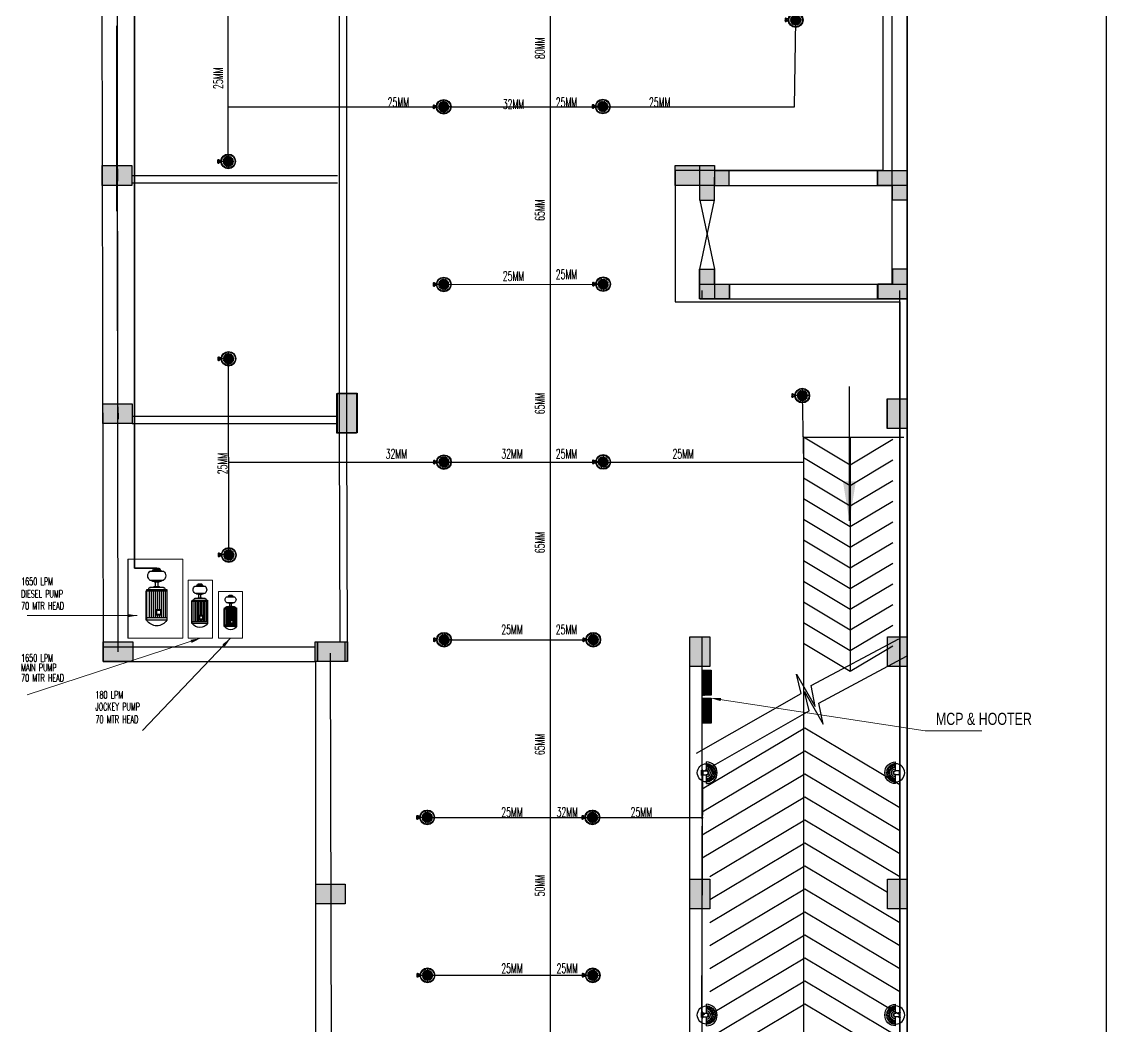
# Model space of a CAD drawing. Header units: inches. Extents: x 1162 to 4924, y 863 to 3182.
# Drawn here: x 1162 to 1821, y 1376 to 1987 of the extents above; entities that cross this region are included whole.
import ezdxf

# ---------------------------------------------------------------- set-up
doc = ezdxf.new("R2010")
doc.units = ezdxf.units.IN
doc.header["$MEASUREMENT"] = 0
doc.linetypes.add('CENTER', pattern=[2, 1.25, -0.25, 0.25, -0.25])
for name, color, linetype in [('0-PL-PUDDLE-HL', 3, 'Continuous'), ('01-MF-Aparment-gr$0$SPRN-CLHD-TYP3', 160, 'Continuous'), ('6', 7, 'Continuous'), ('DIM', 5, 'Continuous'), ('FATTN', 241, 'Continuous'), ('FF-MOTOR', 4, 'Continuous'), ('FITTING-FF-VISION', 1, 'Continuous'), ('SPR-3', 2, 'Continuous')]:
    doc.layers.add(name, color=color, linetype=linetype)
for name, color, linetype, lineweight in [('FIRE PIPE 100 MM', 10, 'Continuous', 30), ('FIRE PIPE 150 MM', 10, 'Continuous', 35), ('FIRE PIPE 32 MM', 10, 'Continuous', 20)]:
    doc.layers.add(name, color=color, linetype=linetype, lineweight=lineweight)
doc.styles.get("Standard").update_dxf_attribs({"font": 'arial.ttf'})
doc.styles.add('Style-Arial', font='times.ttf')
doc.styles.add('style3', font='swisscl.ttf', dxfattribs={"height": 18})
doc.styles.add('TXT2', font='romans.shx', dxfattribs={"width": 0.75, "height": 200})
doc.dimstyles.new('GURU', dxfattribs={"dimscale": 0, "dimtxt": 18, "dimasz": 2, "dimexe": 3.5, "dimexo": 1.5, "dimgap": 2, "dimtad": 0, "dimdec": 1, "dimzin": 0, "dimdsep": 46, "dimlunit": 4, "dimtxsty": 'Standard', "dimcen": 4, "dimdle": 3.5, "dimclrd": 256, "dimclre": 256, "dimadec": 0, "dimazin": 3, "dimtfac": 1, "dimtdec": 1, "dimtmove": 1, "dimatfit": 1, "dimfxl": 1, "dimtolj": 1, "dimtzin": 0, "dimarcsym": 0})
doc.dimstyles.new('MUKESH', dxfattribs={"dimtxt": 9, "dimasz": 6, "dimexe": 1, "dimexo": 1, "dimgap": 0.5, "dimtad": 0, "dimdec": 1, "dimzin": 0, "dimdsep": 46, "dimlunit": 4, "dimtxsty": 'Style-Arial', "dimblk": 'ARCHTICK', "dimcen": 0.09, "dimclrd": 256, "dimclre": 256, "dimclrt": 256, "dimadec": 1, "dimazin": 0, "dimtfac": 1, "dimtdec": 1, "dimtofl": 0, "dimtmove": 0, "dimatfit": 3, "dimfxl": 1, "dimtolj": 1, "dimtzin": 0, "dimlwd": -1, "dimlwe": 0, "dimarcsym": 0})
pattern_1 = [(315, (326540.31287, -1043941.72667), (0.088388347648, 0.088388347648), [])]

# ---------------------------------------------------------------- blocks, each defined once
blk = doc.blocks.new('PUMP')
at = {"layer": 'FF-MOTOR'}
blk.add_hatch(color=256, dxfattribs=at).paths.add_polyline_path([(-0.3, -1.045), (-0.3, -0.165), (-0.312, -0.165), (-0.312, -1.045)])
for p, q in [((-0.312, -0.165), (-0.312, -1.045)), ((-0.3, -0.165), (-0.312, -0.165)), ((-0.3, -0.165), (-0.3, -0.245)), ((-0.3, -0.245), (0.3, -0.245)), ((-0.22, -0.245), (-0.22, -1.045)), ((-0.16, -0.245), (-0.16, -1.045)), ((-0.1, -0.245), (-0.1, -1.045)), ((-0.04, -0.245), (-0.04, -1.045)), ((0.02, -0.245), (0.02, -0.325)), ((0.08, -0.245), (0.08, -0.325)), ((0.14, -0.245), (0.14, -1.045)), ((0.2, -0.245), (0.2, -1.045)), ((0.26, -0.245), (0.26, -1.045)), ((-0.02, -0.325), (-0.02, -0.485)), ((-0.02, -0.325), (0.14, -0.325)), ((-0.02, -0.485), (0.14, -0.485)), ((0, -0.345), (0, -0.465)), ((0, -0.345), (0.12, -0.345)), ((0, -0.465), (0.12, -0.465)), ((0.02, -0.485), (0.02, -1.045)), ((0.08, -0.485), (0.08, -1.045)), ((0.12, -0.345), (0.12, -0.465)), ((0.14, -0.325), (0.14, -0.485)), ((-0.3, -1.045), (-0.312, -1.045)), ((-0.3, -1.085), (-0.3, -1.045)), ((-0.3, -1.045), (0.3, -1.045)), ((0.202, -1.145), (-0.202, -1.145)), ((0.085, -1.165), (-0.085, -1.165)), ((-0.04, -1.165), (-0.04, -1.315)), ((0.04, -1.165), (0.04, -1.315)), ((-0.202, -1.357), (0.202, -1.357)), ((-0.129, -1.332), (0.129, -1.332)), ((-0.071, -1.315), (0.071, -1.315)), ((-0.202, -1.629), (0.202, -1.629)), ((-0.118, -1.652), (0.118, -1.652)), ((-0.118, -1.652), (-0.101, -1.682)), ((-0.101, -1.682), (0.101, -1.682)), ((-0.081, -1.705), (0.081, -1.705)), ((-0.07, -1.705), (-0.07, -1.721)), ((-0.07, -1.721), (0.07, -1.721)), ((0.07, -1.705), (0.07, -1.721)), ((0.118, -1.652), (0.101, -1.682))]:
    blk.add_line(p, q, dxfattribs=at)
blk.add_lwpolyline([(-0.3, -0.165), (-0.3, -1.085), (0.3, -1.085), (0.3, -0.165)], close=True, dxfattribs=at)
for centre, radius, start, end in [((0, -0.355), 0.355, 32.4088, 147.5912), ((-0.195, -1.099), 0.0467, 162.8469, 278.0574), ((-0.078, -1.144), 0.0218, 181.9724, 252.0348), ((0.078, -1.144), 0.0218, 287.9652, 358.0276), ((0.195, -1.099), 0.0467, 261.9426, 17.1531), ((-0.098, -1.493), 0.171, 127.4196, 232.5804), ((-0.128, -1.355), 0.0233, 93.745, 184.761), ((-0.066, -1.332), 0.0183, 107.9652, 178.0276), ((0.066, -1.332), 0.0183, 1.9724, 72.0348), ((0.128, -1.355), 0.0233, 355.239, 86.255), ((0.098, -1.493), 0.171, 307.4196, 52.5804), ((-0.116, -1.631), 0.0212, 175.239, 266.255), ((-0.08, -1.692), 0.013, 129.9088, 267.2254), ((0.08, -1.692), 0.013, 272.7746, 50.0912), ((0.116, -1.631), 0.0212, 273.745, 4.761)]:
    blk.add_arc(centre, radius, start, end, dxfattribs=at)
blk = doc.blocks.new('_ArchTick')
at = {"color": 0, "linetype": 'ByBlock', "const_width": 0.15}
blk.add_lwpolyline([(-0.5, -0.5), (0.5, 0.5)], dxfattribs=at)
blk = doc.blocks.new('GR')
at = {"lineweight": -2, "ltscale": 0.5}
h = blk.add_hatch(color=6, dxfattribs=at)
h.dxf.hatch_style = 1
h.paths.add_polyline_path([(-1050867.19, -333559.29), (-1050849.19, -333559.29), (-1050849.19, -333571.29), (-1050867.19, -333571.29)])
h = blk.add_hatch(color=6, dxfattribs=at)
h.dxf.hatch_style = 1
h.paths.add_polyline_path([(-1050494.78, -333571.29), (-1050494.78, -333559.29), (-1050518.78, -333559.29), (-1050518.78, -333571.29)])
h = blk.add_hatch(color=256, dxfattribs=at)
h.dxf.hatch_style = 1
h.paths.add_polyline_path([(-1050494.78, -333562.29), (-1050503.78, -333562.29), (-1050503.78, -333580.29), (-1050494.78, -333580.29)])
h = blk.add_hatch(color=256, dxfattribs=at)
h.dxf.hatch_style = 1
h.paths.add_polyline_path([(-1050395.77, -333562.29), (-1050395.77, -333571.29), (-1050377.77, -333571.29), (-1050377.77, -333562.29)])
h = blk.add_hatch(color=256, dxfattribs=at)
h.dxf.hatch_style = 1
h.paths.add_polyline_path([(-1050386.77, -333580.29), (-1050377.77, -333580.29), (-1050377.77, -333562.29), (-1050386.77, -333562.29)])
h = blk.add_hatch(color=256, dxfattribs=at)
h.dxf.hatch_style = 1
h.paths.add_polyline_path([(-1050494.77, -333622.29), (-1050503.77, -333622.29), (-1050503.77, -333640.29), (-1050494.77, -333640.29)])
h = blk.add_hatch(color=256, dxfattribs=at)
h.dxf.hatch_style = 1
h.paths.add_polyline_path([(-1050377.77, -333622.29), (-1050386.77, -333622.29), (-1050386.77, -333640.29), (-1050377.77, -333640.29)])
h = blk.add_hatch(color=256, dxfattribs=at)
h.dxf.hatch_style = 1
h.paths.add_polyline_path([(-1050485.77, -333640.29), (-1050485.77, -333631.29), (-1050503.77, -333631.29), (-1050503.77, -333640.29)])
h = blk.add_hatch(color=256, dxfattribs=at)
h.dxf.hatch_style = 1
h.paths.add_polyline_path([(-1050377.77, -333640.29), (-1050377.77, -333631.29), (-1050395.77, -333631.29), (-1050395.77, -333640.29)])
h = blk.add_hatch(color=6, dxfattribs=at)
h.dxf.hatch_style = 1
h.paths.add_polyline_path([(-1050724.2, -333721.67), (-1050712.2, -333721.67), (-1050712.2, -333697.67), (-1050724.2, -333697.67)])
h = blk.add_hatch(color=6, dxfattribs=at)
h.dxf.hatch_style = 1
h.paths.add_polyline_path([(-1050866.88, -333704.03), (-1050848.88, -333704.03), (-1050848.88, -333716.03), (-1050866.88, -333716.03)])
h = blk.add_hatch(color=6, dxfattribs=at)
h.dxf.hatch_style = 1
h.paths.add_polyline_path([(-1050377.78, -333701.05), (-1050377.78, -333719.05), (-1050389.78, -333719.05), (-1050389.78, -333701.05)])
h = blk.add_hatch(color=6, dxfattribs=at)
h.dxf.hatch_style = 1
h.paths.add_polyline_path([(-1050866.6, -333848.8), (-1050848.6, -333848.8), (-1050848.6, -333860.8), (-1050866.6, -333860.8)])
h = blk.add_hatch(color=6, dxfattribs=at)
h.dxf.hatch_style = 1
h.paths.add_polyline_path([(-1050737.6, -333848.79), (-1050719.6, -333848.79), (-1050719.6, -333860.79), (-1050737.6, -333860.79)])
h = blk.add_hatch(color=6, dxfattribs=at)
h.dxf.hatch_style = 1
h.paths.add_polyline_path([(-1050497.77, -333845.79), (-1050497.77, -333863.79), (-1050509.77, -333863.79), (-1050509.77, -333845.79)])
h = blk.add_hatch(color=6, dxfattribs=at)
h.dxf.hatch_style = 1
h.paths.add_polyline_path([(-1050377.77, -333845.81), (-1050377.77, -333863.81), (-1050389.77, -333863.81), (-1050389.77, -333845.81)])
for p, q in [((-1050857.9, -333561.19, -0.03), (-1050857.89, -333568.69, -0.03)), ((-1050494.77, -333580.29, -0.01), (-1050494.77, -333566.29, -0.01)), ((-1050503.77, -333580.29, -0.01), (-1050494.77, -333580.29, -0.01)), ((-1050503.77, -333630.79, -0.01), (-1050503.77, -333622.29, -0.01)), ((-1050503.77, -333622.29, -0.01), (-1050494.77, -333622.29, -0.01)), ((-1050494.77, -333631.29, -0.01), (-1050494.77, -333622.29, -0.01)), ((-1050502.28, -333640.29, -0.01), (-1050502.28, -333635.29, -0.01)), ((-1050497.78, -333640.29, -0.01), (-1050497.78, -333640.29, -0.01)), ((-1050857.59, -333705.94, -0.03), (-1050857.57, -333713.44, -0.03))]:
    blk.add_line(p, q, dxfattribs=at)
at = {"color": 6, "lineweight": -2, "ltscale": 0.5, "elevation": -0.01}
for points in [[(-1050867.19, -333559.29), (-1050849.19, -333559.29), (-1050849.19, -333571.29), (-1050867.19, -333571.29)], [(-1050494.78, -333559.29), (-1050494.78, -333571.29), (-1050518.78, -333571.29), (-1050518.78, -333559.29)], [(-1050712.2, -333721.67), (-1050724.2, -333721.67), (-1050724.2, -333697.67), (-1050712.2, -333697.67)], [(-1050866.88, -333704.03), (-1050848.88, -333704.03), (-1050848.88, -333716.03), (-1050866.88, -333716.03)], [(-1050377.78, -333701.05), (-1050377.78, -333719.05), (-1050389.78, -333719.05), (-1050389.78, -333701.05)], [(-1050866.6, -333848.8), (-1050848.6, -333848.8), (-1050848.6, -333860.8), (-1050866.6, -333860.8)], [(-1050737.6, -333848.79), (-1050719.6, -333848.79), (-1050719.6, -333860.79), (-1050737.6, -333860.79)], [(-1050497.77, -333845.79), (-1050497.77, -333863.79), (-1050509.77, -333863.79), (-1050509.77, -333845.79)], [(-1050377.77, -333845.81), (-1050377.77, -333863.81), (-1050389.77, -333863.81), (-1050389.77, -333845.81)]]:
    blk.add_lwpolyline(points, close=True, dxfattribs=at)
at = {"lineweight": -2, "ltscale": 0.5, "elevation": -0.01}
for points in [[(-1050377.77, -333562.29), (-1050377.77, -333571.29), (-1050395.77, -333571.29), (-1050395.77, -333562.29), (-1050377.77, -333562.29)], [(-1050494.77, -333640.29), (-1050503.77, -333640.29), (-1050503.77, -333622.29), (-1050494.77, -333622.29), (-1050494.77, -333640.29)], [(-1050503.77, -333640.29), (-1050503.77, -333631.29), (-1050485.77, -333631.29), (-1050485.77, -333640.29), (-1050503.77, -333640.29)], [(-1050395.77, -333640.29), (-1050395.77, -333631.29), (-1050377.77, -333631.29), (-1050377.77, -333640.29), (-1050395.77, -333640.29)]]:
    blk.add_lwpolyline(points, close=True, dxfattribs=at)
blk = doc.blocks.new('WEWEQEWEE')
at = {"layer": 'FATTN', "color": 1}
for p, q in [((-232117, 57486, 0), (-232120, 57480, 0)), ((-232120, 57475, 0), (-232120, 57480, 0)), ((-232120, 57480, 0), (-232110, 57480, 0)), ((-232120, 57475, 0), (-232120, 57470, 0)), ((-232117, 57464, 0), (-232120, 57470, 0)), ((-232110, 57470, 0), (-232120, 57470, 0)), ((-232076, 57486, 0), (-232117, 57486, 0)), ((-232117, 57464, 0), (-232076, 57464, 0)), ((-232110, 57486, 0), (-232110, 57464, 0)), ((-232110, 57483, 0), (-232105, 57483, 0)), ((-232110, 57467, 0), (-232105, 57467, 0)), ((-232105, 57486, 0), (-232105, 57464, 0)), ((-232088, 57486, 0), (-232088, 57464, 0)), ((-232083, 57483, 0), (-232088, 57483, 0)), ((-232083, 57467, 0), (-232088, 57467, 0)), ((-232083, 57486, 0), (-232083, 57464, 0)), ((-232074, 57480, 0), (-232083, 57480, 0)), ((-232083, 57470, 0), (-232074, 57470, 0)), ((-232076, 57486, 0), (-232074, 57480, 0)), ((-232076, 57464, 0), (-232074, 57470, 0)), ((-232074, 57475, 0), (-232074, 57480, 0)), ((-232074, 57475, 0), (-232074, 57470, 0))]:
    blk.add_line(p, q, dxfattribs=at)
at = {"layer": 'FATTN', "color": 8, "linetype": 'CENTER'}
for p, q in [((-232111, 57480, 0), (-232111, 57480, 0)), ((-232111, 57470, 0), (-232111, 57480, 0)), ((-232111, 57470, 0), (-232111, 57470, 0)), ((-232110, 57478, 0), (-232110, 57472, 0)), ((-232105, 57477, 0), (-232088, 57477, 0)), ((-232105, 57477, 0), (-232088, 57477, 0)), ((-232105, 57473, 0), (-232088, 57473, 0)), ((-232105, 57473, 0), (-232088, 57473, 0)), ((-232093, 57473, 0), (-232093, 57477, 0)), ((-232093, 57475, 0), (-232092, 57477, 0)), ((-232092, 57473, 0), (-232091, 57477, 0)), ((-232091, 57473, 0), (-232090, 57477, 0)), ((-232090, 57473, 0), (-232089, 57477, 0)), ((-232089, 57473, 0), (-232088, 57475, 0)), ((-232080, 57479, 0), (-232083, 57479, 0)), ((-232083, 57478, 0), (-232083, 57477, 0)), ((-232083, 57477, 0), (-232083, 57473, 0)), ((-232080, 57477, 0), (-232083, 57477, 0)), ((-232080, 57473, 0), (-232083, 57473, 0)), ((-232083, 57473, 0), (-232083, 57472, 0)), ((-232083, 57471, 0), (-232080, 57471, 0)), ((-232080, 57472, 0), (-232080, 57478, 0)), ((-232080, 57473, 0), (-232079, 57477, 0)), ((-232080, 57477, 0), (-232076, 57477, 0)), ((-232080, 57477, 0), (-232075, 57477, 0)), ((-232080, 57473, 0), (-232075, 57473, 0)), ((-232080, 57473, 0), (-232076, 57473, 0)), ((-232079, 57473, 0), (-232078, 57477, 0)), ((-232077, 57473, 0), (-232077, 57477, 0)), ((-232076, 57477, 0), (-232076, 57473, 0)), ((-232075, 57477, 0), (-232076, 57477, 0)), ((-232076, 57473, 0), (-232076, 57475, 0)), ((-232076, 57473, 0), (-232075, 57473, 0)), ((-232075, 57473, 0), (-232075, 57477, 0))]:
    blk.add_line(p, q, dxfattribs=at)
for centre, radius, start, end in [((-232106, 57475, 0), 7.42, 141.555, 218.4448), ((-232110, 57478, 0), 0.192, 179.9999, 269.9999), ((-232110, 57472, 0), 0.192, 89.9999, 179.9999), ((-232105, 57477, 0), 0.942, 359.9999, 89.9999), ((-232105, 57473, 0), 0.942, 269.9999, 359.9999), ((-232088, 57477, 0), 0.942, 89.9999, 179.9999), ((-232088, 57473, 0), 0.942, 179.9999, 269.9999), ((-232082, 57478, 0), 1.37, 138.7698, 221.2301), ((-232075, 57475, 0), 7.71, 162.9384, 197.0615), ((-232082, 57472, 0), 1.37, 138.7698, 221.2301), ((-232081, 57478, 0), 1.37, 318.7698, 41.2301), ((-232087, 57475, 0), 7.71, 342.9384, 17.0615), ((-232081, 57472, 0), 1.37, 318.7698, 41.2301)]:
    blk.add_arc(centre, radius, start, end, dxfattribs=at)
blk = doc.blocks.new('rerrtrrttrrrte')
at = {"layer": 'FITTING-FF-VISION', "ltscale": 5}
h = blk.add_hatch(color=2, dxfattribs=at)
edge = h.paths.add_edge_path()
edge.add_line((-57394, 147360), (-57375, 147365))
edge.add_ellipse((-57444, 147348), major_axis=(-50.2, 50.2), ratio=1, start_angle=238.3066, end_angle=247.6934)
edge.add_line((-57379, 147376), (-57397, 147368))
edge.add_ellipse((-57444, 147348), major_axis=(-36.3, 36.3), ratio=1, start_angle=247.6934, end_angle=256.3066)
edge.add_line((-57400, 147375), (-57383, 147385))
edge.add_ellipse((-57444, 147348), major_axis=(-50.2, 50.2), ratio=1, start_angle=256.3066, end_angle=265.6934)
edge.add_line((-57390, 147395), (-57405, 147382))
edge.add_ellipse((-57444, 147348), major_axis=(-36.3, 36.3), ratio=1, start_angle=265.6934, end_angle=274.3066)
edge.add_line((-57411, 147387), (-57398, 147402))
edge.add_ellipse((-57444, 147348), major_axis=(50.2, 50.2), ratio=1, start_angle=4.3066, end_angle=13.6934)
edge.add_line((-57407, 147409), (-57417, 147392))
edge.add_ellipse((-57444, 147348), major_axis=(36.3, 36.3), ratio=1, start_angle=13.6934, end_angle=22.3066)
edge.add_line((-57424, 147396), (-57417, 147414))
edge.add_ellipse((-57444, 147348), major_axis=(-50.2, 50.2), ratio=1, start_angle=-67.6934, end_angle=-58.3066)
edge.add_line((-57428, 147417), (-57432, 147398))
edge.add_ellipse((-57444, 147348), major_axis=(36.3, 36.3), ratio=1, start_angle=31.6934, end_angle=40.3066)
edge.add_line((-57440, 147400), (-57438, 147419))
edge.add_ellipse((-57444, 147348), major_axis=(50.2, 50.2), ratio=1, start_angle=40.3066, end_angle=49.6934)
edge.add_line((-57450, 147419), (-57448, 147400))
edge.add_ellipse((-57444, 147348), major_axis=(-36.3, 36.3), ratio=1, start_angle=-40.3066, end_angle=-31.6934)
edge.add_line((-57456, 147398), (-57460, 147417))
edge.add_ellipse((-57444, 147348), major_axis=(50.2, 50.2), ratio=1, start_angle=58.3066, end_angle=67.6934)
edge.add_line((-57472, 147414), (-57464, 147396))
edge.add_ellipse((-57444, 147348), major_axis=(-36.3, 36.3), ratio=1, start_angle=-22.3066, end_angle=-13.6934)
edge.add_line((-57471, 147392), (-57481, 147409))
edge.add_ellipse((-57444, 147348), major_axis=(-50.2, 50.2), ratio=1, start_angle=-13.6934, end_angle=-4.3066)
edge.add_line((-57490, 147402), (-57478, 147387))
edge.add_ellipse((-57444, 147348), major_axis=(-36.3, 36.3), ratio=1, start_angle=-4.3066, end_angle=4.3066)
edge.add_line((-57483, 147382), (-57498, 147395))
edge.add_ellipse((-57444, 147348), major_axis=(-50.2, 50.2), ratio=1, start_angle=4.3066, end_angle=13.6934)
edge.add_line((-57505, 147385), (-57488, 147375))
edge.add_ellipse((-57444, 147348), major_axis=(-36.3, 36.3), ratio=1, start_angle=13.6934, end_angle=22.3066)
edge.add_line((-57491, 147368), (-57510, 147376))
edge.add_ellipse((-57444, 147348), major_axis=(-50.2, 50.2), ratio=1, start_angle=22.3066, end_angle=31.6934)
edge.add_line((-57513, 147365), (-57494, 147360))
edge.add_ellipse((-57444, 147348), major_axis=(36.3, 36.3), ratio=1, start_angle=121.6934, end_angle=130.3066)
edge.add_line((-57495, 147353), (-57515, 147354))
edge.add_ellipse((-57444, 147348), major_axis=(50.2, 50.2), ratio=1, start_angle=130.3066, end_angle=135)
edge.add_ellipse((-57444, 147348), major_axis=(50.2, 50.2), ratio=1, start_angle=135, end_angle=139.6934)
edge.add_line((-57515, 147343), (-57495, 147344))
edge.add_ellipse((-57444, 147348), major_axis=(-36.3, 36.3), ratio=1, start_angle=49.6934, end_angle=58.3066)
edge.add_line((-57494, 147337), (-57513, 147332))
edge.add_ellipse((-57444, 147348), major_axis=(50.2, 50.2), ratio=1, start_angle=148.3066, end_angle=157.6934)
edge.add_line((-57510, 147321), (-57491, 147329))
edge.add_ellipse((-57444, 147348), major_axis=(36.3, 36.3), ratio=1, start_angle=157.6934, end_angle=166.3066)
edge.add_line((-57488, 147322), (-57505, 147311))
edge.add_ellipse((-57444, 147348), major_axis=(50.2, 50.2), ratio=1, start_angle=166.3066, end_angle=175.6934)
edge.add_line((-57498, 147302), (-57483, 147315))
edge.add_ellipse((-57444, 147348), major_axis=(36.3, 36.3), ratio=1, start_angle=175.6934, end_angle=184.3066)
edge.add_line((-57478, 147309), (-57490, 147294))
edge.add_ellipse((-57444, 147348), major_axis=(50.2, 50.2), ratio=1, start_angle=184.3066, end_angle=193.6934)
edge.add_line((-57481, 147288), (-57471, 147305))
edge.add_ellipse((-57444, 147348), major_axis=(36.3, 36.3), ratio=1, start_angle=193.6934, end_angle=202.3066)
edge.add_line((-57464, 147301), (-57472, 147283))
edge.add_ellipse((-57444, 147348), major_axis=(-50.2, 50.2), ratio=1, start_angle=112.3066, end_angle=121.6934)
edge.add_line((-57460, 147279), (-57456, 147298))
edge.add_ellipse((-57444, 147348), major_axis=(36.3, 36.3), ratio=1, start_angle=211.6934, end_angle=220.3066)
edge.add_line((-57448, 147297), (-57450, 147278))
edge.add_ellipse((-57444, 147348), major_axis=(-50.2, 50.2), ratio=1, start_angle=130.3066, end_angle=139.6934)
edge.add_line((-57438, 147278), (-57440, 147297))
edge.add_ellipse((-57444, 147348), major_axis=(-36.3, 36.3), ratio=1, start_angle=139.6934, end_angle=148.3066)
edge.add_line((-57432, 147298), (-57428, 147279))
edge.add_ellipse((-57444, 147348), major_axis=(50.2, 50.2), ratio=1, start_angle=238.3066, end_angle=247.6934)
edge.add_line((-57417, 147283), (-57424, 147301))
edge.add_ellipse((-57444, 147348), major_axis=(36.3, 36.3), ratio=1, start_angle=247.6934, end_angle=256.3066)
edge.add_line((-57417, 147305), (-57407, 147288))
edge.add_ellipse((-57444, 147348), major_axis=(-50.2, 50.2), ratio=1, start_angle=166.3066, end_angle=175.6934)
edge.add_line((-57398, 147294), (-57411, 147309))
edge.add_ellipse((-57444, 147348), major_axis=(36.3, 36.3), ratio=1, start_angle=265.6934, end_angle=274.3066)
edge.add_line((-57405, 147315), (-57390, 147302))
edge.add_ellipse((-57444, 147348), major_axis=(50.2, 50.2), ratio=1, start_angle=274.3066, end_angle=283.6934)
edge.add_line((-57383, 147311), (-57400, 147322))
edge.add_ellipse((-57444, 147348), major_axis=(36.3, 36.3), ratio=1, start_angle=283.6934, end_angle=292.3066)
edge.add_line((-57397, 147329), (-57379, 147321))
edge.add_ellipse((-57444, 147348), major_axis=(50.2, 50.2), ratio=1, start_angle=292.3066, end_angle=301.6934)
edge.add_line((-57375, 147332), (-57394, 147337))
edge.add_ellipse((-57444, 147348), major_axis=(-36.3, 36.3), ratio=1, start_angle=211.6934, end_angle=220.3066)
edge.add_line((-57393, 147344), (-57373, 147343))
edge.add_ellipse((-57444, 147348), major_axis=(50.2, 50.2), ratio=1, start_angle=310.3066, end_angle=315.0016)
edge.add_ellipse((-57444, 147348), major_axis=(-50.2, 50.2), ratio=1, start_angle=225.0016, end_angle=229.6934)
edge.add_line((-57373, 147354), (-57393, 147353))
edge.add_ellipse((-57444, 147348), major_axis=(-36.3, 36.3), ratio=1, start_angle=229.6934, end_angle=238.3066)
at = {"layer": 'FITTING-FF-VISION', "color": 2}
for p, q in [((-57495, 147353), (-57515, 147354)), ((-57495, 147344), (-57515, 147343)), ((-57494, 147360), (-57513, 147365)), ((-57494, 147337), (-57513, 147332)), ((-57491, 147368), (-57510, 147376)), ((-57491, 147329), (-57510, 147321)), ((-57488, 147375), (-57505, 147385)), ((-57483, 147382), (-57498, 147395)), ((-57478, 147387), (-57490, 147402)), ((-57471, 147392), (-57481, 147409)), ((-57464, 147396), (-57472, 147414)), ((-57456, 147398), (-57460, 147417)), ((-57448, 147400), (-57450, 147419)), ((-57440, 147400), (-57438, 147419)), ((-57432, 147398), (-57428, 147417)), ((-57424, 147396), (-57417, 147414)), ((-57417, 147392), (-57407, 147409)), ((-57411, 147387), (-57398, 147402)), ((-57405, 147382), (-57390, 147395)), ((-57400, 147375), (-57383, 147385)), ((-57397, 147368), (-57379, 147376)), ((-57397, 147329), (-57379, 147321)), ((-57394, 147360), (-57375, 147365)), ((-57394, 147337), (-57375, 147332)), ((-57393, 147353), (-57373, 147354)), ((-57393, 147344), (-57373, 147343)), ((-57488, 147322), (-57505, 147311)), ((-57483, 147315), (-57498, 147302)), ((-57478, 147309), (-57490, 147294)), ((-57471, 147305), (-57481, 147288)), ((-57464, 147301), (-57472, 147283)), ((-57456, 147298), (-57460, 147279)), ((-57448, 147297), (-57450, 147278)), ((-57440, 147297), (-57438, 147278)), ((-57432, 147298), (-57428, 147279)), ((-57424, 147301), (-57417, 147283)), ((-57417, 147305), (-57407, 147288)), ((-57411, 147309), (-57398, 147294)), ((-57405, 147315), (-57390, 147302)), ((-57400, 147322), (-57383, 147311))]:
    blk.add_line(p, q, dxfattribs=at)
for radius, start, end in [(71, 175.3066, 180), (71, 180, 184.6934), (71, 157.3066, 166.6934), (71, 193.3066, 202.6934), (71, 139.3066, 148.6934), (51.3, 166.6934, 175.3066), (51.3, 166.6934, 175.3066), (51.3, 184.6934, 193.3066), (51.3, 184.6934, 193.3066), (51.3, 148.6934, 157.3066), (51.3, 148.6934, 157.3066), (51.3, 202.6934, 211.3066), (51.3, 202.6934, 211.3066), (71, 121.3066, 130.6934), (51.3, 130.6934, 139.3066), (51.3, 130.6934, 139.3066), (71, 103.3066, 112.6934), (51.3, 112.6934, 121.3066), (51.3, 112.6934, 121.3066), (51.3, 94.6934, 103.3066), (51.3, 94.6934, 103.3066), (71, 85.3066, 94.6934), (51.3, 76.6934, 85.3066), (51.3, 76.6934, 85.3066), (71, 67.3066, 76.6934), (51.3, 58.6934, 67.3066), (51.3, 58.6934, 67.3066), (51.3, 40.6934, 49.3066), (51.3, 40.6934, 49.3066), (71, 49.3066, 58.6934), (51.3, 22.6934, 31.3066), (51.3, 22.6934, 31.3066), (51.3, 328.6934, 337.3066), (51.3, 328.6934, 337.3066), (51.3, 4.6934, 13.3066), (51.3, 4.6934, 13.3066), (51.3, 346.6934, 355.3066), (51.3, 346.6934, 355.3066), (71, 31.3066, 40.6934), (71, 13.3066, 22.6934), (71, 337.3066, 346.6934), (71, 0, 4.6934), (71, 355.3066, 0), (71, 211.3066, 220.6934), (71, 229.3066, 238.6934), (51.3, 220.6934, 229.3066), (51.3, 220.6934, 229.3066), (71, 247.3066, 256.6934), (51.3, 238.6934, 247.3066), (51.3, 238.6934, 247.3066), (51.3, 256.6934, 265.3066), (51.3, 256.6934, 265.3066), (71, 265.3066, 274.6934), (51.3, 274.6934, 283.3066), (51.3, 274.6934, 283.3066), (71, 283.3066, 292.6934), (51.3, 292.6934, 301.3066), (51.3, 292.6934, 301.3066), (51.3, 310.6934, 319.3066), (51.3, 310.6934, 319.3066), (71, 301.3066, 310.6934), (71, 319.3066, 328.6934)]:
    blk.add_arc((-57444, 147348), radius, start, end, dxfattribs=at)
at = {"layer": 'SPR-3', "color": 8, "linetype": 'CENTER'}
for p, q in [((-57343, 147348), (-57590, 147348)), ((-57444, 147450), (-57444, 147247))]:
    blk.add_line(p, q, dxfattribs=at)
at = {"layer": 'SPR-3', "color": 1}
for p, q in [((-57544, 147363), (-57568, 147363)), ((-57544, 147333), (-57568, 147333))]:
    blk.add_line(p, q, dxfattribs=at)
for radius in [101, 94.3]:
    blk.add_circle((-57444, 147348), radius, dxfattribs=at)
blk.add_arc((-57455, 147348), 90.5, 170.4585, 189.536, dxfattribs=at)
at = {"layer": 'DIM', "color": 3, "rotation": 270}
blk.add_blockref('WEWEQEWEE', (-115054, -84748, 0), dxfattribs=at)
blk = doc.blocks.new('01-MF-Aparment-gr$0$SPTYPE3')
at = {"layer": 'FITTING-FF-VISION', "color": 5}
for p, q in [((1.25, 0.24), (1.25, 1.32)), ((1.25, -1.32), (1.25, -0.24))]:
    blk.add_line(p, q, dxfattribs=at)
at = {"layer": 'FITTING-FF-VISION', "color": 2}
for p, q in [((0.83, 0.23), (1.29, 0.23)), ((1.31, 0.79), (1.34, 1.09)), ((1.43, 0.77), (1.5, 1.07)), ((1.56, 0.73), (1.67, 1.01)), ((1.66, 0.68), (1.82, 0.94)), ((1.77, 0.6), (1.96, 0.83)), ((1.85, 0.52), (2.08, 0.71)), ((1.93, 0.41), (2.19, 0.57)), ((1.98, 0.31), (2.26, 0.42)), ((2.02, 0.18), (2.32, 0.25)), ((2.04, 0.06), (2.34, 0.09)), ((0.83, -0.23), (1.29, -0.23)), ((1.31, -0.79), (1.34, -1.09)), ((1.43, -0.77), (1.5, -1.07)), ((1.56, -0.73), (1.67, -1.01)), ((1.66, -0.68), (1.82, -0.94)), ((1.77, -0.6), (1.96, -0.83)), ((1.85, -0.52), (2.08, -0.71)), ((1.93, -0.41), (2.19, -0.57)), ((1.98, -0.31), (2.26, -0.42)), ((2.02, -0.18), (2.32, -0.25)), ((2.04, -0.06), (2.34, -0.09))]:
    blk.add_line(p, q, dxfattribs=at)
blk.add_lwpolyline([(0.8, -0.34), (0.71, -0.34, -0.414214), (0.68, -0.31), (0.68, 0.31, -0.414214), (0.71, 0.34), (0.8, 0.34, -0.414214), (0.83, 0.31), (0.83, -0.31, -0.414214)], format="xyb", close=True, dxfattribs=at)
at = {"layer": 'FITTING-FF-VISION', "color": 170}
blk.add_arc((1.25, 0), 1.32, 270, 90, dxfattribs=at)
at = {"layer": 'FITTING-FF-VISION', "color": 2}
for centre, radius, start, end in [((1.25, 0), 1.1, 270, 270), ((1.31, 0), 0.242, 248.7051, 111.2949), ((1.25, 0), 1.1, 85.3066, 90), ((1.25, 0), 0.711, 270, 90), ((1.25, 0), 0.499, 270, 90), ((1.25, 0), 0.229, 281.2259, 78.7741), ((1.25, 0), 0.792, 76.6934, 85.3066), ((1.25, 0), 0.792, 76.6934, 85.3066), ((1.25, 0), 1.1, 67.3066, 76.6934), ((1.25, 0), 0.792, 58.6934, 67.3066), ((1.25, 0), 0.792, 58.6934, 67.3066), ((1.25, 0), 0.792, 40.6934, 49.3066), ((1.25, 0), 0.792, 40.6934, 49.3066), ((1.25, 0), 1.1, 49.3066, 58.6934), ((1.25, 0), 0.792, 22.6934, 31.3066), ((1.25, 0), 0.792, 22.6934, 31.3066), ((1.25, 0), 0.792, 4.6934, 13.3066), ((1.25, 0), 0.792, 4.6934, 13.3066), ((1.25, 0), 1.1, 31.3066, 40.6934), ((1.25, 0), 1.1, 13.3066, 22.6934), ((1.25, 0), 1.1, 355.3066, 4.6934), ((1.25, 0), 1.1, 270, 274.6934), ((1.25, 0), 0.792, 274.6934, 283.3066), ((1.25, 0), 0.792, 274.6934, 283.3066), ((1.25, 0), 1.1, 283.3066, 292.6934), ((1.25, 0), 0.792, 292.6934, 301.3066), ((1.25, 0), 0.792, 292.6934, 301.3066), ((1.25, 0), 0.792, 310.6934, 319.3066), ((1.25, 0), 0.792, 310.6934, 319.3066), ((1.25, 0), 1.1, 301.3066, 310.6934), ((1.25, 0), 0.792, 328.6934, 337.3066), ((1.25, 0), 0.792, 328.6934, 337.3066), ((1.25, 0), 0.792, 346.6934, 355.3066), ((1.25, 0), 0.792, 346.6934, 355.3066), ((1.25, 0), 1.1, 319.3066, 328.6934), ((1.25, 0), 1.1, 337.3066, 346.6934)]:
    blk.add_arc(centre, radius, start, end, dxfattribs=at)

msp = doc.modelspace()

# ---------------------------------------------------------------- hatches: boundary and pattern name
at = {"lineweight": -2, "ltscale": 0.5}
h = msp.add_hatch(color=6, dxfattribs=at)
h.dxf.hatch_style = 1
h.paths.add_polyline_path([(1210.75, 1899.21), (1228.75, 1899.21), (1228.75, 1887.21), (1210.75, 1887.21)])
h = msp.add_hatch(color=6, dxfattribs=at)
h.dxf.hatch_style = 1
h.paths.add_polyline_path([(1583.15, 1887.21), (1583.15, 1899.21), (1559.15, 1899.21), (1559.15, 1887.21)])
h = msp.add_hatch(color=4, dxfattribs=at)
h.dxf.hatch_style = 1
h.paths.add_polyline_path([(1574.02, 1896.21), (1574.02, 1878.21), (1583.02, 1878.21), (1583.02, 1887.21), (1592.02, 1887.21), (1592.02, 1896.21)])
h = msp.add_hatch(color=4, dxfattribs=at)
h.dxf.hatch_style = 1
h.paths.add_polyline_path([(1682.27, 1896.21), (1682.27, 1887.21), (1691.27, 1887.21), (1691.27, 1878.21), (1700.27, 1878.21), (1700.27, 1896.21)])
h = msp.add_hatch(color=4, dxfattribs=at)
h.dxf.hatch_style = 1
h.paths.add_polyline_path([(1592.02, 1818.21), (1592.02, 1827.21), (1583.02, 1827.21), (1583.02, 1836.21), (1574.02, 1836.21), (1574.02, 1818.21)])
h = msp.add_hatch(color=4, dxfattribs=at)
h.dxf.hatch_style = 1
h.paths.add_polyline_path([(1700.27, 1818.21), (1700.27, 1836.21), (1691.27, 1836.21), (1691.27, 1827.21), (1682.27, 1827.21), (1682.27, 1818.21)])
h = msp.add_hatch(color=6, dxfattribs=at)
h.dxf.hatch_style = 1
h.paths.add_polyline_path([(1211.05, 1754.46), (1229.05, 1754.46), (1229.05, 1742.46), (1211.05, 1742.46)])
h = msp.add_hatch(color=6, dxfattribs=at)
h.dxf.hatch_style = 1
h.paths.add_polyline_path([(1353.46, 1736.59), (1365.46, 1736.59), (1365.46, 1760.59), (1353.46, 1760.59)])
h = msp.add_hatch(color=6, dxfattribs=at)
h.dxf.hatch_style = 1
h.paths.add_polyline_path([(1700.15, 1757.46), (1700.15, 1739.46), (1688.15, 1739.46), (1688.15, 1757.46)])
h = msp.add_hatch(color=6, dxfattribs=at)
h.dxf.hatch_style = 1
h.paths.add_polyline_path([(1211.33, 1609.71), (1229.33, 1609.71), (1229.33, 1597.71), (1211.33, 1597.71)])
h = msp.add_hatch(color=6, dxfattribs=at)
h.dxf.hatch_style = 1
h.paths.add_polyline_path([(1211.33, 1609.71), (1229.33, 1609.71), (1229.33, 1597.71), (1211.33, 1597.71)])
h = msp.add_hatch(color=6, dxfattribs=at)
h.dxf.hatch_style = 1
h.paths.add_polyline_path([(1341.72, 1609.72), (1359.72, 1609.72), (1359.72, 1597.72), (1341.72, 1597.72)])
h = msp.add_hatch(color=6, dxfattribs=at)
h.dxf.hatch_style = 1
h.paths.add_polyline_path([(1341.84, 1609.71), (1359.84, 1609.71), (1359.84, 1597.71), (1341.84, 1597.71)])
h = msp.add_hatch(color=6, dxfattribs=at)
h.dxf.hatch_style = 1
h.paths.add_polyline_path([(1580.15, 1612.71), (1580.15, 1594.71), (1568.15, 1594.71), (1568.15, 1612.71)])
h = msp.add_hatch(color=6, dxfattribs=at)
h.dxf.hatch_style = 1
h.paths.add_polyline_path([(1700.15, 1612.71), (1700.15, 1594.71), (1688.15, 1594.71), (1688.15, 1612.71)])
h = msp.add_hatch(color=6, dxfattribs=at)
h.dxf.hatch_style = 1
h.paths.add_polyline_path([(1580.15, 1465.46), (1580.15, 1447.46), (1568.15, 1447.46), (1568.15, 1465.46)])
h = msp.add_hatch(color=6, dxfattribs=at)
h.dxf.hatch_style = 1
h.paths.add_polyline_path([(1700.15, 1465.46), (1700.15, 1447.46), (1688.15, 1447.46), (1688.15, 1465.46)])
h = msp.add_hatch(color=6, dxfattribs=at)
h.dxf.hatch_style = 1
h.paths.add_polyline_path([(1340.55, 1462.46), (1358.55, 1462.46), (1358.55, 1450.46), (1340.55, 1450.46)])
at = {"layer": 'FIRE PIPE 100 MM', "ltscale": 0.5}
h = msp.add_hatch(dxfattribs=at)
h.set_pattern_fill('ANSI31', color=3, angle=-90)
h.set_pattern_definition(pattern_1)
h.paths.add_polyline_path([(1580.95, 1579.37), (1580.95, 1592.41), (1575.65, 1592.41), (1575.65, 1579.37)])
h.paths.add_polyline_path([(1580.95, 1577.25), (1580.95, 1579.37), (1575.65, 1579.37), (1575.65, 1577.25)])
h = msp.add_hatch(dxfattribs=at)
h.set_pattern_fill('ANSI31', color=256, angle=-90)
h.set_pattern_definition(pattern_1)
h.paths.add_polyline_path([(1580.95, 1575.53), (1575.65, 1575.53), (1575.65, 1560.37), (1580.95, 1560.37)])

# ---------------------------------------------------------------- linework, layer by layer
at = {"lineweight": -2, "ltscale": 0.5}
for p, q in [((1208.15, 3144.71, 0), (1211.35, 1597.71, 0)), ((1700.15, 931.71, 0), (1700.15, 3127.71, 0)), ((1691.15, 1827.21, 0), (1691.15, 2445.71, 0)), ((1700.15, 2409.71, 0), (1700.15, 948.71, 0)), ((1219.56, 2391.71, 0.01), (1220.1, 1717.71, 0)), ((1359.46, 1736.59, 0), (1359.46, 2091.24, 0)), ((1354.96, 1736.59, 0), (1354.96, 2086.74, 0)), ((1219.37, 1984.21, -0.01), (1219.34, 1871.46, -0.01)), ((1229.05, 1893.25, 0), (1353.72, 1893.25, 0)), ((1574.15, 1878.21, 0), (1574.15, 1899.21, 0)), ((1583.15, 1896.21, 0), (1695.65, 1896.21, 0)), ((1229.05, 1888.75, 0), (1353.72, 1888.75, 0)), ((1583.15, 1878.21, 0), (1583.15, 1892.21, 0)), ((1583.15, 1887.21, 0), (1691.15, 1887.21, 0)), ((1574.15, 1878.21, 0), (1583.15, 1878.21, 0)), ((1219.88, 1866.96, -0.01), (1219.93, 1822.71, 0)), ((1574.15, 1818.21, 0), (1574.15, 1836.21, 0)), ((1574.15, 1836.21, 0), (1583.15, 1836.21, 0)), ((1583.15, 1827.21, 0), (1583.15, 1836.21, 0)), ((1583.15, 1827.21, 0), (1691.15, 1827.21, 0)), ((1219.93, 1822.71, 0), (1220.03, 1774.71, 0)), ((1695.65, 1129.07, 0), (1695.65, 1823.21, 0)), ((1574.15, 1818.21, 0), (1695.65, 1818.21, 0)), ((1695.65, 932.14, 0), (1695.65, 1812.71, 0)), ((1229.05, 1746.96, 0), (1353.72, 1746.96, 0)), ((1229.05, 1742.46, 0), (1353.72, 1742.46, 0)), ((1355.34, 1609.7, 0), (1354.96, 1736.57, 0)), ((1359.84, 1609.71, 0), (1359.46, 1736.59, 0)), ((1220.1, 1717.71, 0), (1220.33, 1603.71, 0)), ((1568.15, 997.56, 0), (1568.15, 1612.71, 0)), ((1575.65, 1502.21, 0), (1575.65, 1612.71, 0)), ((1211.34, 1606.71, 0), (1340.35, 1606.71, 0)), ((1349.34, 1602.73, 0), (1350.73, 965.77, 0)), ((1211.34, 1597.71, 0), (1340.35, 1597.71, 0)), ((1340.34, 1597.71, 0), (1340.34, 965.82, 0)), ((1575.65, 997.56, 0), (1575.65, 1497.71, 0))]:
    msp.add_line(p, q, dxfattribs=at)
at = {"color": 5, "lineweight": -2, "ltscale": 0.5}
for p, q in [((1665.63, 1717.19, 0), (1637.15, 1734.21, 0)), ((1665.63, 1734.21, 0), (1665.63, 1591.68, 0)), ((1691.53, 1732.66, 0), (1665.63, 1717.19, 0)), ((1665.63, 1704.64, 0), (1637.15, 1721.66, 0)), ((1691.53, 1720.11, 0), (1665.63, 1704.64, 0)), ((1665.63, 1692.09, 0), (1637.15, 1709.11, 0)), ((1691.53, 1707.56, 0), (1665.63, 1692.09, 0)), ((1665.63, 1679.54, 0), (1637.15, 1696.56, 0)), ((1691.53, 1695.01, 0), (1665.63, 1679.54, 0)), ((1665.63, 1666.99, 0), (1637.15, 1684.01, 0)), ((1691.53, 1682.46, 0), (1665.63, 1666.99, 0)), ((1665.63, 1654.43, 0), (1637.15, 1671.46, 0)), ((1691.53, 1669.91, 0), (1665.63, 1654.43, 0)), ((1665.63, 1641.88, 0), (1637.15, 1658.91, 0)), ((1691.53, 1657.36, 0), (1665.63, 1641.88, 0)), ((1665.63, 1629.33, 0), (1637.15, 1646.36, 0)), ((1691.53, 1644.81, 0), (1665.63, 1629.33, 0)), ((1665.63, 1616.78, 0), (1637.15, 1633.81, 0)), ((1691.53, 1632.26, 0), (1665.63, 1616.78, 0)), ((1665.63, 1604.23, 0), (1637.15, 1621.26, 0)), ((1691.53, 1619.7, 0), (1665.63, 1604.23, 0)), ((1665.63, 1591.68, 0), (1637.15, 1608.7, 0)), ((1691.53, 1607.15, 0), (1665.63, 1591.68, 0))]:
    msp.add_line(p, q, dxfattribs=at)
at = {"color": 6, "lineweight": -2, "ltscale": 0.5, "elevation": 0}
for points in [[(1210.75, 1899.21), (1228.75, 1899.21), (1228.75, 1887.21), (1210.75, 1887.21)], [(1583.15, 1899.21), (1583.15, 1887.21), (1559.15, 1887.21), (1559.15, 1899.21)], [(1211.05, 1754.46), (1229.05, 1754.46), (1229.05, 1742.46), (1211.05, 1742.46)], [(1365.46, 1736.59), (1353.46, 1736.59), (1353.46, 1760.59), (1365.46, 1760.59)], [(1700.15, 1757.46), (1700.15, 1739.46), (1688.15, 1739.46), (1688.15, 1757.46)], [(1211.33, 1609.71), (1229.33, 1609.71), (1229.33, 1597.71), (1211.33, 1597.71)], [(1211.33, 1609.71), (1229.33, 1609.71), (1229.33, 1597.71), (1211.33, 1597.71)], [(1341.72, 1609.72), (1359.72, 1609.72), (1359.72, 1597.72), (1341.72, 1597.72)], [(1341.84, 1609.71), (1359.84, 1609.71), (1359.84, 1597.71), (1341.84, 1597.71)], [(1580.15, 1612.71), (1580.15, 1594.71), (1568.15, 1594.71), (1568.15, 1612.71)], [(1700.15, 1612.71), (1700.15, 1594.71), (1688.15, 1594.71), (1688.15, 1612.71)], [(1580.15, 1465.46), (1580.15, 1447.46), (1568.15, 1447.46), (1568.15, 1465.46)], [(1700.15, 1465.46), (1700.15, 1447.46), (1688.15, 1447.46), (1688.15, 1465.46)], [(1340.55, 1462.46), (1358.55, 1462.46), (1358.55, 1450.46), (1340.55, 1450.46)]]:
    msp.add_lwpolyline(points, close=True, dxfattribs=at)
at = {"color": 4, "lineweight": -2, "ltscale": 0.5, "elevation": 0}
for points in [[(1592.02, 1896.21), (1574.02, 1896.21), (1574.02, 1878.21), (1583.02, 1878.21), (1583.02, 1887.21), (1592.02, 1887.21)], [(1682.27, 1896.21), (1700.27, 1896.21), (1700.27, 1878.21), (1691.27, 1878.21), (1691.27, 1887.21), (1682.27, 1887.21)], [(1592.02, 1818.21), (1574.02, 1818.21), (1574.02, 1836.21), (1583.02, 1836.21), (1583.02, 1827.21), (1592.02, 1827.21)], [(1682.27, 1818.21), (1700.27, 1818.21), (1700.27, 1836.21), (1691.27, 1836.21), (1691.27, 1827.21), (1682.27, 1827.21)]]:
    msp.add_lwpolyline(points, close=True, dxfattribs=at)
at = {"color": 5, "lineweight": -2, "ltscale": 0.5, "elevation": 0}
for points in [[(1574.15, 1878.21), (1583.15, 1836.21)], [(1574.15, 1836.21), (1583.15, 1878.21)], [(1637.15, 1734.21), (1698.13, 1734.21)], [(1637.18, 1734.21), (1637.18, 997.56)]]:
    msp.add_lwpolyline(points, dxfattribs=at)
at = {"color": 1, "lineweight": -2, "ltscale": 0.5, "elevation": 0}
for points in [[(1572.04, 1541.98), (1635.83, 1578.34), (1632.95, 1590.08), (1644.36, 1570.31), (1641.83, 1583.09), (1695.04, 1611.51)], [(1576.79, 1531.38), (1640.58, 1567.74), (1637.7, 1579.47), (1649.11, 1559.71), (1646.58, 1572.49), (1699.79, 1600.9)]]:
    msp.add_lwpolyline(points, dxfattribs=at)
at = {"lineweight": -2, "ltscale": 0.5, "elevation": 0}
for points in [[(1575.65, 1520.27), (1637.9, 1557.48), (1695.65, 1522.96)], [(1575.65, 1506.29), (1637.9, 1543.5), (1695.65, 1508.98)], [(1575.65, 1506.29), (1637.9, 1543.5), (1695.65, 1508.98)], [(1575.65, 1492.31), (1637.9, 1529.52), (1695.65, 1495)], [(1575.65, 1478.33), (1637.9, 1515.54), (1695.65, 1481.02)], [(1580.17, 1467.06), (1637.9, 1501.56), (1695.65, 1467.04)], [(1580.17, 1453.08), (1637.9, 1487.58), (1688.15, 1457.54)], [(1580.17, 1439.1), (1637.9, 1473.6), (1695.65, 1439.08)], [(1580.17, 1425.12), (1637.9, 1459.62), (1695.65, 1425.1)], [(1580.17, 1411.14), (1637.9, 1445.64), (1695.65, 1411.12)], [(1580.17, 1411.14), (1637.9, 1445.64), (1695.65, 1411.12)], [(1580.17, 1397.16), (1637.9, 1431.66), (1695.65, 1397.14)], [(1580.17, 1383.18), (1637.9, 1417.68), (1695.65, 1383.16)], [(1580.17, 1369.2), (1637.9, 1403.7), (1695.65, 1369.18)], [(1580.17, 1355.22), (1637.9, 1389.72), (1695.65, 1355.2)]]:
    msp.add_lwpolyline(points, dxfattribs=at)
at = {"layer": '6', "color": 6, "lineweight": -2, "ltscale": 0.5}
msp.add_line((1821.3, 3181.71), (1821.3, 863.46), dxfattribs=at)
at = {"layer": 'FIRE PIPE 100 MM', "ltscale": 0.5}
for p, q in [((1483.11, 2238.22, 0), (1483.11, 1201.36, 0)), ((1685.33, 2195.93, 0), (1685.33, 1896.22, 0)), ((1287.37, 1901.77), (1287.37, 2027.17)), ((1631.72, 1934.98, 0), (1632.41, 1987.72, 0)), ((1287.37, 1934.98, 0), (1631.72, 1934.98, 0)), ((1685.33, 1896.22, 0), (1559.15, 1896.22, 0)), ((1559.15, 1896.22, 0), (1559.15, 1816.44, 0)), ((1418.46, 1826.98, 0), (1515.34, 1827.14, 0)), ((1559.15, 1816.44, 0), (1695.65, 1816.44, 0)), ((1695.65, 1816.44, 0), (1695.65, 957.52, 0)), ((1287.74, 1662.52), (1287.56, 1781.8)), ((1636.43, 1759.41, 0), (1637.18, 1718.98, 0)), ((1287.65, 1718.98, 0), (1637.18, 1718.98, 0)), ((1226.41, 1660), (1226.41, 1611.85)), ((1418.63, 1610.98, 0), (1509.35, 1610.98, 0)), ((1575.27, 1382.85, 0), (1575.87, 1528.55, 0)), ((1408.34, 1502.98, 0), (1576.21, 1502.98, 0)), ((1408.55, 1406.98, 0), (1509.04, 1406.98, 0)), ((1576.88, 1383.12, 0), (1575.65, 1382.85, 0))]:
    msp.add_line(p, q, dxfattribs=at)
at = {"layer": 'FIRE PIPE 100 MM', "ltscale": 0.5, "elevation": 0}
for points in [[(1575.65, 1577.25), (1575.65, 1592.41), (1580.95, 1592.41), (1580.95, 1577.25)], [(1575.65, 1560.37), (1575.65, 1575.53), (1580.95, 1575.53), (1580.95, 1560.37)]]:
    msp.add_lwpolyline(points, close=True, dxfattribs=at)
at = {"layer": 'FIRE PIPE 150 MM', "ltscale": 0.5}
for p, q in [((1230.4, 1654.54), (1230.4, 2096.54)), ((1243.92, 1654.54), (1230.4, 1654.54))]:
    msp.add_line(p, q, dxfattribs=at)
at = {"layer": 'FIRE PIPE 32 MM', "ltscale": 0.3}
for p, q in [((1226.41, 1660), (1259.81, 1660)), ((1259.81, 1660), (1259.83, 1611.86)), ((1263.1, 1611.86), (1263.1, 1647.23)), ((1263.1, 1647.23), (1277.84, 1647.23)), ((1277.84, 1647.23), (1277.85, 1611.87)), ((1281.53, 1611.87), (1281.53, 1640.36)), ((1281.53, 1640.36), (1295.98, 1640.36)), ((1295.98, 1640.36), (1295.99, 1611.87)), ((1226.41, 1611.85), (1259.83, 1611.86)), ((1263.1, 1611.86), (1277.85, 1611.87)), ((1281.53, 1611.87), (1295.99, 1611.87))]:
    msp.add_line(p, q, dxfattribs=at)

# ---------------------------------------------------------------- block references
at = {"color": 5, "lineweight": -2}
msp.add_blockref('GR', (1052077.92, 335458.51, 0.01), dxfattribs=at)
at = {"layer": '01-MF-Aparment-gr$0$SPRN-CLHD-TYP3', "yscale": 4.9965422081055, "zscale": 4.99654216045476}
for p, xscale, rotation in [((1571.85, 1530.09, 0), 4.99654216045476, 2.731408313e-07), ((1699.44, 1530.09, 0), -4.99654216045476, 359.9999997268592), ((1571.85, 1382.85, 0), 4.99654216045476, 2.731408313e-07), ((1699.44, 1382.85, 0), -4.99654216045476, 359.9999997268592)]:
    msp.add_blockref('01-MF-Aparment-gr$0$SPTYPE3', p, dxfattribs=dict(at, xscale=xscale, rotation=rotation))
at = {"layer": 'DIM', "color": 3, "xscale": 0.0442292488591647, "yscale": 0.0442292488591647, "zscale": 0.0442292488591647}
for p in [(4173.12, -4529.39, 0), (3959.09, -4582.12, 0), (4055.87, -4581.96, 0), (3828.08, -4615.34), (3959.17, -4690.12, 0), (4056.05, -4689.96, 0), (3828.27, -4735.31), (4177.15, -4757.69, 0), (3959.26, -4798.12, 0), (4056.05, -4798.03, 0), (3828.45, -4854.59), (3959.34, -4906.12, 0), (4050.06, -4906.12, 0), (3949.05, -5014.12, 0), (4049.53, -5014.12, 0), (3949.26, -5110.12, 0), (4049.75, -5110.12, 0)]:
    msp.add_blockref('rerrtrrttrrrte', p, dxfattribs=at)
at = {"layer": 'FF-MOTOR', "ltscale": 300, "rotation": 180}
for p, xscale, yscale, zscale in [((1243.92, 1619.47), -20.38528421086121, 20.38528421086279, 20.3852842108652), ((1270.15, 1618.36), -15.42973146325918, 15.42973146326037, 15.4297314632622), ((1288.81, 1617), -12.26926421773552, 12.26926421773647, 12.26926421773792)]:
    msp.add_blockref('PUMP', p, dxfattribs=dict(at, xscale=xscale, yscale=yscale, zscale=zscale))

# ---------------------------------------------------------------- texts
at = {"layer": '0-PL-PUDDLE-HL', "color": 7, "extrusion": (3.71009e-14, 0.001905, 0.999998), "style": 'TXT2', "width": 0.6}
for s, height, p in [('1650 LPM', 4.513, (1161.44, 1644.24, -15.24)), ('DIESEL PUMP', 4.5132, (1161.44, 1636.6, -15.26)), ('70 MTR HEAD', 4.5132, (1161.44, 1629.39, -15.27)), ('MAIN PUMP', 4.513, (1161.44, 1591.85, -15.34)), ('1650 LPM', 4.513, (1161.44, 1597.68, -15.33)), ('70 MTR HEAD', 4.5132, (1161.44, 1585.57, -15.36)), ('180 LPM', 4.513, (1206.63, 1575.22, -15.37)), ('JOCKEY PUMP', 4.5132, (1206.63, 1568.06, -15.39)), ('70 MTR HEAD', 4.5132, (1206.63, 1560.38, -15.4))]:
    msp.add_text(s, height=height, rotation=359.99952, dxfattribs=at).set_placement(p)
at = {"layer": 'FIRE PIPE 100 MM', "ltscale": 0.5, "extrusion": (-0.001905, 3.7101e-14, 0.999998), "style": 'TXT2', "width": 0.6}
for s, p in [('80MM', (1479.74, 1964.01, -2.82)), ('65MM', (1479.74, 1865.61, -2.82)), ('65MM', (1479.74, 1748.04, -2.82)), ('65MM', (1479.74, 1663.55, -2.82)), ('65MM', (1479.74, 1540.81, -2.82)), ('50MM', (1479.74, 1454.98, -2.82))]:
    msp.add_text(s, height=5.749, rotation=89.99952, dxfattribs=at).set_placement(p)
at = {"layer": 'FIRE PIPE 100 MM', "ltscale": 0.5, "extrusion": (-0.001905, 3.71015e-14, 0.999998), "style": 'TXT2', "width": 0.6}
for p in [(1284.09, 1945.79, -2.45), (1286.7, 1711.57, -2.45)]:
    msp.add_text('25MM', height=5.749, rotation=89.99952, dxfattribs=at).set_placement(p)
at = {"layer": 'FIRE PIPE 100 MM', "ltscale": 0.5, "extrusion": (3.71014e-14, 0.001905, 0.999998), "style": 'TXT2', "width": 0.6}
for s, p in [('25MM', (1384.32, 1934.79, 3.69)), ('32MM', (1454.32, 1933.73, 3.68)), ('25MM', (1486.54, 1934.79, 3.69)), ('25MM', (1543.21, 1934.79, 3.69)), ('25MM', (1454.32, 1829.17, 3.48)), ('25MM', (1486.54, 1830.22, 3.49)), ('32MM', (1383.08, 1721.14, 3.28)), ('32MM', (1453.4, 1721.14, 3.28)), ('25MM', (1486.54, 1721.14, 3.28)), ('25MM', (1557.49, 1721.14, 3.28)), ('25MM', (1453.4, 1614.31, 3.08)), ('25MM', (1486.54, 1614.31, 3.08)), ('25MM', (1453.4, 1503.34, 2.86)), ('32MM', (1487.02, 1503.34, 2.86)), ('25MM', (1532.05, 1503.34, 2.86)), ('25MM', (1453.4, 1408.32, 2.68)), ('25MM', (1487.02, 1408.32, 2.68))]:
    msp.add_text(s, height=5.749, rotation=359.99952, dxfattribs=at).set_placement(p)
at = {"layer": 'FIRE PIPE 100 MM', "ltscale": 0.5, "style": 'style3'}
msp.add_text('MCP & HOOTER', height=7.369, dxfattribs=at).set_placement((1717.68, 1559.22, 0))

# ---------------------------------------------------------------- leaders
at = {"color": 7, "lineweight": -2, "ltscale": 0.5}
msp.add_leader([(1665.09, 1683.25, 0), (1665.09, 1764.84, 0)], dimstyle='GURU', override={"dimscale": 1, "dimasz": 24, "dimgap": 2, "dimtad": 0, "dimfxl": 0.18}, dxfattribs=at)
at = {"layer": 'FIRE PIPE 32 MM', "ltscale": 0.3}
for points in [[(1231.98, 1625.67), (1165.02, 1625.67)], [(1270.48, 1611.86), (1165.02, 1577.54)], [(1288.76, 1611.87), (1235.24, 1555.78)]]:
    msp.add_leader(points, dimstyle='MUKESH', dxfattribs=at)
at = {"layer": 'FIRE PIPE 32 MM', "lineweight": 35, "ltscale": 0.3}
msp.add_leader([(1580.95, 1575.53, 0), (1711.09, 1555.63, 0), (1745.52, 1555.63, 0)], dimstyle='MUKESH', dxfattribs=at)

doc.saveas('drawing.dxf')
